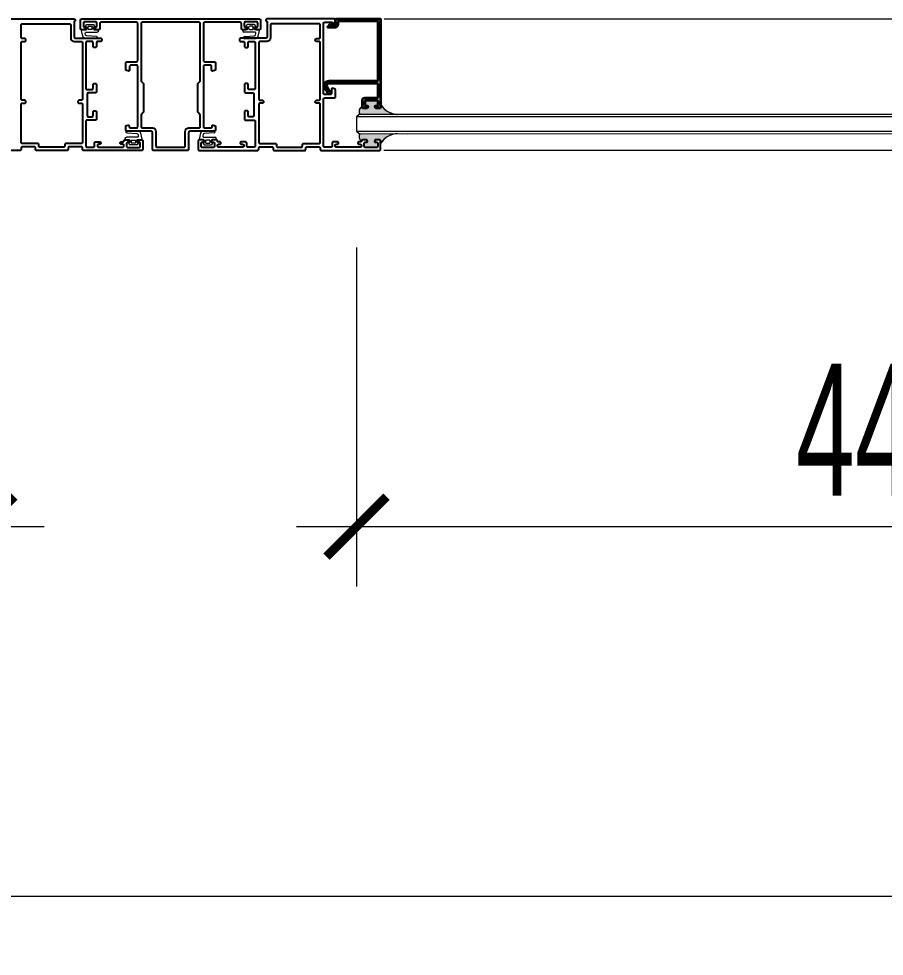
# Model space of a CAD drawing. Header units: millimetres. Extents: x 1336014 to 2939047, y -333549 to -60566.
# Drawn here: x 1457915.5 to 1458276.1, y -217925.6 to -217535 of the extents above; entities that cross this region are included whole.
import ezdxf

# ---------------------------------------------------------------- set-up
doc = ezdxf.new("R2010")
doc.units = ezdxf.units.MM
doc.header["$MEASUREMENT"] = 0
doc.linetypes.add('HIDDEN', pattern=[0.375, 0.25, -0.125])
for name, color, linetype, lineweight in [('01.Cut', 255, 'Continuous', 35), ('08.Dim', 156, 'Continuous', 15), ('KT KHUNG BAO', 96, 'Continuous', 9), ('kính', 54, 'Continuous', 9), ('Ron', 15, 'Continuous', 9), ('silicon', 211, 'Continuous', 9), ('Đường gióng', 251, 'Continuous', 9)]:
    doc.layers.add(name, color=color, linetype=linetype, lineweight=lineweight)
doc.layers.add('1', color=4, linetype='Continuous')
doc.styles.add('TT5_Text Dim', font='hoatbif.shx', dxfattribs={"width": 0.6})
doc.dimstyles.new('TT5_Dim 1-25', dxfattribs={"dimscale": 25, "dimtxt": 2.2, "dimasz": 1, "dimexe": 1, "dimexo": 0, "dimgap": 0.5, "dimtad": 1, "dimdec": 0, "dimzin": 0, "dimdsep": 46, "dimtxsty": 'TT5_Text Dim', "dimblk": 'ARCHTICK', "dimcen": 0, "dimdle": 1, "dimclrd": 256, "dimclre": 256, "dimclrt": 1, "dimadec": 0, "dimazin": 0, "dimtfac": 0.015, "dimtdec": 0, "dimtix": 1, "dimtmove": 2, "dimatfit": 3, "dimldrblk": 'DOT', "dimfxl": 1, "dimtolj": 1, "dimtzin": 0, "dimlwd": -1, "dimlwe": -1, "dimarcsym": 1})

# ---------------------------------------------------------------- blocks, each defined once
blk = doc.blocks.new('gioang')
at = {"layer": 'Ron'}
for p, q in [((0.56, 5.29), (0.97, 5.89)), ((0.83, 4.98), (0.73, 4.98)), ((1.03, 3.98), (1.03, 4.78)), ((1.63, 4.13), (1.63, 5.03)), ((3.23, 5.23), (1.83, 5.23)), ((3.43, 4.13), (3.43, 5.03)), ((4.49, 5.29), (4.09, 5.89)), ((-0.91, 3.28), (-0.91, 3.58)), ((0.83, 3.78), (-0.71, 3.78)), ((4.09, 2.78), (-0.41, 2.78)), ((0, 0), (4.16, 0.1)), ((4.45, 1.59), (4.58, 2.17)), ((5.54, 1.1), (6.09, 3.51))]:
    blk.add_line(p, q, dxfattribs=at)
for points in [[(4.09, 5.89, 0.248897), (3.92, 5.98), (1.13, 5.98, 0.248897), (0.97, 5.89)], [(6.09, 3.51, 0.527023), (5.9, 3.78), (4.23, 3.78, -0.414214), (4.03, 3.98), (4.03, 4.78, -0.414214), (4.23, 4.98), (4.33, 4.98, 0.601413), (4.49, 5.29)]]:
    blk.add_lwpolyline(points, format="xyb", dxfattribs=at)
for points in [[(1.83, 3.93), (3.23, 3.93)], [(-0.1, 0.99), (3.98, 1.2)]]:
    blk.add_lwpolyline(points, dxfattribs=at)
for centre, radius, start, end in [((0.73, 5.18), 0.2, 145.907, 270), ((0.83, 4.78), 0.2, 0, 90), ((0.83, 3.98), 0.2, 270, 0), ((1.83, 5.03), 0.2, 90, 180), ((1.83, 4.13), 0.2, 180, 269.9998), ((3.23, 5.03), 0.2, 0, 90), ((3.23, 4.13), 0.2, 269.9998, 0), ((-0.71, 3.58), 0.2, 90, 180), ((-0.41, 3.28), 0.5, 180, 270), ((-0.04, 0.5), 0.5, 96.819, 274.7291), ((3.96, 1.7), 0.5, 272.9056, 347.163), ((4.09, 2.28), 0.5, 347.163, 90), ((4.13, 1.6), 1.5, 271.4321, 340.571)]:
    blk.add_arc(centre, radius, start, end, dxfattribs=at)
blk = doc.blocks.new('_ARCHTICK')
at = {"const_width": 0.15}
blk.add_lwpolyline([(-0.5, -0.5), (0.5, 0.5)], dxfattribs=at)
blk = doc.blocks.new('*D2103')
at = {"layer": '08.Dim', "ltscale": 200, "transparency": 16777216}
for p, q in [((1457461.58, -217630.22), (1457461.58, -217771.56)), ((1457901.18, -217630.22), (1457901.18, -217771.56)), ((1457436.58, -217746.56), (1457926.18, -217746.56))]:
    blk.add_line(p, q, dxfattribs=at)
at = {"layer": 'Defpoints', "color": 0, "ltscale": 200, "transparency": 16777216}
for p in [(1457461.58, -217630.22), (1457901.18, -217630.22), (1457901.18, -217746.56)]:
    blk.add_point(p, dxfattribs=at)
at = {"layer": '08.Dim', "ltscale": 200, "transparency": 16777216, "xscale": 25, "yscale": 25, "zscale": 25, "rotation": 180}
blk.add_blockref('_ARCHTICK', (1457461.58, -217746.56), dxfattribs=at)
at = {"layer": '08.Dim', "ltscale": 200, "transparency": 16777216, "xscale": 25, "yscale": 25, "zscale": 25}
blk.add_blockref('_ARCHTICK', (1457901.18, -217746.56), dxfattribs=at)
at = {"layer": '08.Dim', "color": 1, "ltscale": 200, "transparency": 16777216, "insert": (1457681.38, -217706.56), "char_height": 55, "attachment_point": 5, "style": 'TT5_Text Dim'}
blk.add_mtext('\\A1;440', dxfattribs=at)
blk = doc.blocks.new('_DOT')
blk.add_line((-0.5, 0), (-1, 0))
at = {"const_width": 0.5}
blk.add_lwpolyline([(-0.25, 0, 1), (0.25, 0, 1)], format="xyb", close=True, dxfattribs=at)
blk = doc.blocks.new('*D2104')
at = {"layer": '08.Dim', "ltscale": 200, "transparency": 16777216}
for p, q in [((1458056.28, -217630.22), (1458056.28, -217771.56)), ((1458495.88, -217630.22), (1458495.88, -217771.56)), ((1458031.28, -217746.56), (1458520.88, -217746.56))]:
    blk.add_line(p, q, dxfattribs=at)
at = {"layer": 'Defpoints', "color": 0, "ltscale": 200, "transparency": 16777216}
for p in [(1458056.28, -217630.22), (1458495.88, -217630.22), (1458495.88, -217746.56)]:
    blk.add_point(p, dxfattribs=at)
at = {"layer": '08.Dim', "ltscale": 200, "transparency": 16777216, "xscale": 25, "yscale": 25, "zscale": 25, "rotation": 180}
blk.add_blockref('_ARCHTICK', (1458056.28, -217746.56), dxfattribs=at)
at = {"layer": '08.Dim', "ltscale": 200, "transparency": 16777216, "xscale": 25, "yscale": 25, "zscale": 25}
blk.add_blockref('_ARCHTICK', (1458495.88, -217746.56), dxfattribs=at)
at = {"layer": '08.Dim', "color": 1, "ltscale": 200, "transparency": 16777216, "insert": (1458276.08, -217706.56), "char_height": 55, "attachment_point": 5, "style": 'TT5_Text Dim'}
blk.add_mtext('\\A1;440', dxfattribs=at)
blk = doc.blocks.new('*D2116')
at = {"layer": '08.Dim', "ltscale": 200, "transparency": 16777216}
for p, q in [((1457373.38, -217630.22), (1457373.38, -217925.56)), ((1459773.38, -217630.22), (1459773.38, -217925.56)), ((1457348.38, -217900.56), (1459798.38, -217900.56))]:
    blk.add_line(p, q, dxfattribs=at)
at = {"layer": 'Defpoints', "color": 0, "ltscale": 200, "transparency": 16777216}
for p in [(1457373.38, -217630.22), (1459773.38, -217630.22), (1459773.38, -217900.56)]:
    blk.add_point(p, dxfattribs=at)
at = {"layer": '08.Dim', "ltscale": 200, "transparency": 16777216, "xscale": 25, "yscale": 25, "zscale": 25, "rotation": 180}
blk.add_blockref('_ARCHTICK', (1457373.38, -217900.56), dxfattribs=at)
at = {"layer": '08.Dim', "ltscale": 200, "transparency": 16777216, "xscale": 25, "yscale": 25, "zscale": 25}
blk.add_blockref('_ARCHTICK', (1459773.38, -217900.56), dxfattribs=at)
at = {"layer": '08.Dim', "color": 1, "ltscale": 200, "transparency": 16777216, "insert": (1458573.38, -217860.56), "char_height": 55, "attachment_point": 5, "style": 'TT5_Text Dim'}
blk.add_mtext('\\A1;2400', dxfattribs=at)

msp = doc.modelspace()

# ---------------------------------------------------------------- hatches: boundary and pattern name
at = {"layer": 'Đường gióng'}
for points in [[(1458069.3, -217573.6, 0.10198), (1458072.7, -217574.8), (1458057.74, -217574.8, -0.235459), (1458057.36, -217573.01, -0.252466), (1458058.68, -217571.58), (1458058.68, -217571.75, 0.414214), (1458059.18, -217572.25), (1458060.39, -217572.25, 0.339454), (1458060.87, -217571.88), (1458060.97, -217571.51, 0.493145), (1458060.78, -217571.25), (1458060.18, -217571.25, -0.414214), (1458059.68, -217570.75), (1458059.68, -217569.45, -0.414214), (1458060.18, -217568.95), (1458064.78, -217568.95, -0.414214), (1458065.28, -217569.45), (1458065.28, -217570.75, -0.414214), (1458064.78, -217571.25), (1458064.18, -217571.25, 0.493145), (1458063.99, -217571.51), (1458064.09, -217571.88, 0.339454), (1458064.57, -217572.25), (1458065.78, -217572.25, 0.414214), (1458066.28, -217571.75), (1458066.28, -217570.6, 0.124876)], [(1458066.28, -217586.98), (1458066.28, -217585.84, 0.414214), (1458065.78, -217585.34), (1458064.37, -217585.34, 0.339454), (1458063.89, -217585.71), (1458063.79, -217586.08, 0.493145), (1458063.98, -217586.34), (1458064.58, -217586.34, -0.414214), (1458065.08, -217586.84), (1458065.08, -217588.14, -0.414214), (1458064.58, -217588.64), (1458059.98, -217588.64, -0.414214), (1458059.48, -217588.14), (1458059.48, -217586.84, -0.414214), (1458059.98, -217586.34), (1458060.58, -217586.34, 0.493145), (1458060.77, -217586.08), (1458060.67, -217585.71, 0.339454), (1458060.19, -217585.34), (1458058.78, -217585.34, 0.406996), (1458058.28, -217585.82, -0.452226), (1458057.74, -217582.78), (1458073.35, -217582.79, 0.253001)]]:
    msp.add_hatch(color=256, dxfattribs=at).paths.add_polyline_path(points)

# ---------------------------------------------------------------- linework, layer by layer
at = {"layer": '01.Cut'}
msp.add_lwpolyline([(1458048.98, -217535.95, 0.414214), (1458048.48, -217536.45), (1458048.48, -217537.15, -0.414214), (1458046.98, -217538.65), (1458044.6, -217538.65, -0.668179), (1458044.39, -217538.14), (1458045.13, -217537.4, -0.339454), (1458045.73, -217537.32), (1458046.24, -217537.61, 0.131652), (1458046.39, -217537.65), (1458046.98, -217537.65, 0.414214), (1458047.48, -217537.15), (1458047.48, -217535.45, -0.414214), (1458047.98, -217534.95), (1458065.98, -217534.95, -0.414214), (1458066.28, -217535.25), (1458066.28, -217571.75, -0.414214), (1458065.78, -217572.25), (1458064.57, -217572.25, -0.339454), (1458064.09, -217571.88), (1458063.99, -217571.51, -0.493145), (1458064.18, -217571.25), (1458064.78, -217571.25, 0.414214), (1458065.28, -217570.75), (1458065.28, -217569.45, 0.414214), (1458064.78, -217568.95), (1458060.18, -217568.95, 0.414214), (1458059.68, -217569.45), (1458059.68, -217570.75, 0.414214), (1458060.18, -217571.25), (1458060.78, -217571.25, -0.493145), (1458060.97, -217571.51), (1458060.87, -217571.88, -0.339454), (1458060.39, -217572.25), (1458059.18, -217572.25, -0.414214), (1458058.68, -217571.75), (1458058.68, -217568.95, -0.414214), (1458059.68, -217567.95), (1458064.78, -217567.95, 0.414214), (1458065.28, -217567.45), (1458065.28, -217562.39, 0.414214), (1458064.78, -217561.89), (1458044.78, -217561.89, 0.57735), (1458043.91, -217563.39), (1458044.74, -217564.83, 0.213422), (1458045.07, -217565.07, -0.40704), (1458045.62, -217565.88, -0.697588), (1458044.32, -217566.1), (1458043.05, -217563.89, -0.57735), (1458044.78, -217560.89), (1458064.78, -217560.89, 0.414214), (1458065.28, -217560.39), (1458065.28, -217536.45, 0.414214), (1458064.78, -217535.95)], format="xyb", close=True, dxfattribs=at)
at = {"layer": '1'}
msp.add_lwpolyline([(1457910.58, -217535.04), (1457938.58, -217535.04, -0.414214), (1457939.08, -217535.54, -0.414214), (1457938.58, -217536.04), (1457938.58, -217542.54, 0.414214), (1457939.08, -217543.04), (1457949.58, -217543.04, -0.414214), (1457950.08, -217543.54), (1457950.08, -217543.94, -0.414214), (1457949.58, -217544.44), (1457948.48, -217544.44, 0.414214), (1457947.98, -217544.94), (1457947.98, -217546.44, -0.414214), (1457947.48, -217546.94), (1457946.98, -217546.94, -0.414214), (1457946.48, -217546.44), (1457946.48, -217544.94, 0.414214), (1457945.98, -217544.44), (1457943.98, -217544.44, 0.414214), (1457943.48, -217544.94), (1457943.48, -217563.94, 0.414214), (1457943.98, -217564.44), (1457945.98, -217564.44, 0.414214), (1457946.48, -217563.94), (1457946.48, -217562.44, -0.414214), (1457946.98, -217561.94), (1457947.48, -217561.94, -0.414214), (1457947.98, -217562.44), (1457947.98, -217565.34, -0.414214), (1457947.48, -217565.84), (1457944.58, -217565.84, 0.414214), (1457944.08, -217566.34), (1457944.08, -217575.3, 0.414214), (1457944.58, -217575.8), (1457945.98, -217575.8, 0.414214), (1457946.48, -217575.3), (1457946.48, -217573.8, -0.414214), (1457946.98, -217573.3), (1457947.48, -217573.3, -0.414214), (1457947.98, -217573.8), (1457947.98, -217576.7, -0.414214), (1457947.48, -217577.2), (1457943.98, -217577.2, 0.414214), (1457943.48, -217577.7), (1457943.48, -217587.94, 0.414214), (1457943.98, -217588.44), (1457946.58, -217588.44, 0.414214), (1457947.08, -217587.94), (1457947.08, -217586.74, -0.414214), (1457947.58, -217586.24), (1457949.29, -217586.24, -0.414214), (1457949.78, -217586.73), (1457949.78, -217586.75, -0.414214), (1457949.29, -217587.24), (1457948.78, -217587.24, 0.414214), (1457948.28, -217587.74), (1457948.28, -217587.94, 0.414214), (1457948.78, -217588.44), (1457958.78, -217588.44, 0.414214), (1457959.28, -217587.94), (1457959.28, -217587.74, 0.414214), (1457958.78, -217587.24), (1457958.27, -217587.24, -0.414214), (1457957.78, -217586.75), (1457957.78, -217586.73, -0.414214), (1457958.27, -217586.24), (1457958.98, -217586.24, 0.414214), (1457959.28, -217585.94), (1457959.28, -217585.84, -0.414214), (1457959.78, -217585.34), (1457961.19, -217585.34, -0.339454), (1457961.67, -217585.71), (1457961.77, -217586.08, -0.493145), (1457961.58, -217586.34), (1457960.98, -217586.34, 0.414214), (1457960.48, -217586.84), (1457960.48, -217588.14, 0.414214), (1457960.98, -217588.64), (1457965.58, -217588.64, 0.414214), (1457966.08, -217588.14), (1457966.08, -217586.84, 0.414214), (1457965.58, -217586.34), (1457964.98, -217586.34, -0.493145), (1457964.79, -217586.08), (1457964.89, -217585.71, -0.339454), (1457965.37, -217585.34), (1457966.78, -217585.34, -0.414214), (1457967.28, -217585.84), (1457967.28, -217589.34, -0.414214), (1457966.78, -217589.84), (1457942.58, -217589.84, -0.414214), (1457942.08, -217589.34), (1457942.08, -217588.84, 0.414214), (1457941.58, -217588.34), (1457936.58, -217588.34, 0.414214), (1457936.08, -217588.84), (1457936.08, -217589.34, -0.414214), (1457935.58, -217589.84), (1457922.98, -217589.84, -0.414214), (1457922.48, -217589.34), (1457922.48, -217588.84, 0.414214), (1457921.98, -217588.34), (1457916.98, -217588.34, 0.414214), (1457916.48, -217588.84), (1457916.48, -217589.34, -0.414214), (1457915.98, -217589.84), (1457891.78, -217589.84, -0.414214)], format="xyb", dxfattribs=at)
for points in [[(1457918.48, -217569.44, 0.414214), (1457917.98, -217568.94), (1457916.98, -217568.94, -0.414214), (1457916.48, -217568.44), (1457916.48, -217544.94, -0.414214), (1457916.98, -217544.44), (1457917.98, -217544.44, 0.414214), (1457918.48, -217543.94), (1457918.48, -217543.74, 0.414214), (1457917.98, -217543.24), (1457916.98, -217543.24, -0.414214), (1457916.48, -217542.74), (1457916.48, -217537.54, -0.414214), (1457916.98, -217537.04), (1457936.68, -217537.04, -0.414214), (1457937.18, -217537.54), (1457937.18, -217542.94, 0.414214), (1457938.68, -217544.44), (1457941.58, -217544.44, -0.414214), (1457942.08, -217544.94), (1457942.08, -217568.44, -0.414214), (1457941.58, -217568.94), (1457940.58, -217568.94, 0.414214), (1457940.08, -217569.44), (1457940.08, -217569.64, 0.414214), (1457940.58, -217570.14), (1457941.58, -217570.14, -0.414214), (1457942.08, -217570.64), (1457942.08, -217586.44, -0.414214), (1457941.58, -217586.94), (1457935.18, -217586.94, 0.414214), (1457934.68, -217587.44), (1457934.68, -217587.94, -0.414214), (1457934.18, -217588.44), (1457924.38, -217588.44, -0.414214), (1457923.88, -217587.94), (1457923.88, -217587.44, 0.414214), (1457923.38, -217586.94), (1457916.98, -217586.94, -0.414214), (1457916.48, -217586.44), (1457916.48, -217570.64, -0.414214), (1457916.98, -217570.14), (1457917.98, -217570.14, 0.414214), (1457918.48, -217569.64)], [(1457978.78, -217535.04), (1458015.78, -217535.04, -0.414214), (1458016.28, -217535.54), (1458016.28, -217539.04, -0.414214), (1458015.78, -217539.54), (1458014.37, -217539.54, -0.339454), (1458013.89, -217539.16), (1458013.79, -217538.79, -0.493145), (1458013.98, -217538.54), (1458014.58, -217538.54, 0.414214), (1458015.08, -217538.04), (1458015.08, -217536.74, 0.414214), (1458014.58, -217536.24), (1458009.98, -217536.24, 0.414214), (1458009.48, -217536.74), (1458009.48, -217538.04, 0.414214), (1458009.98, -217538.54), (1458010.58, -217538.54, -0.493145), (1458010.77, -217538.79), (1458010.67, -217539.16, -0.339454), (1458010.19, -217539.54), (1458008.78, -217539.54, -0.414214), (1458008.28, -217539.04), (1458008.28, -217536.94, 0.414214), (1458007.78, -217536.44), (1457992.98, -217536.44, 0.414214), (1457992.48, -217536.94), (1457992.48, -217552.34, 0.414214), (1457992.98, -217552.84), (1457996.98, -217552.84, -0.414214), (1457997.48, -217553.34), (1457997.48, -217556.06, -0.339454), (1457997.11, -217556.54), (1457996.46, -217556.72, -0.493145), (1457995.83, -217556.24), (1457995.83, -217554.74, 0.414214), (1457995.33, -217554.24), (1457992.98, -217554.24, 0.414214), (1457992.48, -217554.74), (1457992.48, -217579.94, 0.414214), (1457992.98, -217580.44), (1457995.58, -217580.44, 0.414214), (1457996.08, -217579.94), (1457996.08, -217579.54, -0.493145), (1457996.46, -217579.25), (1457997.11, -217579.42, -0.339454), (1457997.48, -217579.9), (1457997.48, -217581.34, -0.414214), (1457996.98, -217581.84), (1457986.78, -217581.84, 0.414214), (1457986.28, -217582.34), (1457986.28, -217589.34, -0.414214), (1457985.78, -217589.84), (1457978.78, -217589.84), (1457971.78, -217589.84, -0.414214), (1457971.28, -217589.34), (1457971.28, -217582.34, 0.414214), (1457970.78, -217581.84), (1457960.58, -217581.84, -0.414214), (1457960.08, -217581.34), (1457960.08, -217579.9, -0.339454), (1457960.45, -217579.42), (1457961.1, -217579.25, -0.493145), (1457961.48, -217579.54), (1457961.48, -217579.94, 0.414214), (1457961.98, -217580.44), (1457964.58, -217580.44, 0.414214), (1457965.08, -217579.94), (1457965.08, -217554.74, 0.414214), (1457964.58, -217554.24), (1457962.23, -217554.24, 0.414214), (1457961.73, -217554.74), (1457961.73, -217556.24, -0.493145), (1457961.1, -217556.72), (1457960.45, -217556.54, -0.339454), (1457960.08, -217556.06), (1457960.08, -217553.34, -0.414214), (1457960.58, -217552.84), (1457964.58, -217552.84, 0.414214), (1457965.08, -217552.34), (1457965.08, -217536.94, 0.414214), (1457964.58, -217536.44), (1457949.78, -217536.44, 0.414214), (1457949.28, -217536.94), (1457949.28, -217539.04, -0.414214), (1457948.78, -217539.54), (1457947.37, -217539.54, -0.339454), (1457946.89, -217539.16), (1457946.79, -217538.79, -0.493145), (1457946.98, -217538.54), (1457947.58, -217538.54, 0.414214), (1457948.08, -217538.04), (1457948.08, -217536.74, 0.414214), (1457947.58, -217536.24), (1457942.98, -217536.24, 0.414214), (1457942.48, -217536.74), (1457942.48, -217538.04, 0.414214), (1457942.98, -217538.54), (1457943.58, -217538.54, -0.493145), (1457943.77, -217538.79), (1457943.67, -217539.16, -0.339454), (1457943.19, -217539.54), (1457941.78, -217539.54, -0.414214), (1457941.28, -217539.04), (1457941.28, -217535.54, -0.414214), (1457941.78, -217535.04)], [(1457978.78, -217535.04), (1458015.78, -217535.04, -0.414214), (1458016.28, -217535.54), (1458016.28, -217539.04, -0.414214), (1458015.78, -217539.54), (1458014.37, -217539.54, -0.339454), (1458013.89, -217539.16), (1458013.79, -217538.79, -0.493145), (1458013.98, -217538.54), (1458014.58, -217538.54, 0.414214), (1458015.08, -217538.04), (1458015.08, -217536.74, 0.414214), (1458014.58, -217536.24), (1458009.98, -217536.24, 0.414214), (1458009.48, -217536.74), (1458009.48, -217538.04, 0.414214), (1458009.98, -217538.54), (1458010.58, -217538.54, -0.493145), (1458010.77, -217538.79), (1458010.67, -217539.16, -0.339454), (1458010.19, -217539.54), (1458008.78, -217539.54, -0.414214), (1458008.28, -217539.04), (1458008.28, -217536.94, 0.414214), (1458007.78, -217536.44), (1457992.98, -217536.44, 0.414214), (1457992.48, -217536.94), (1457992.48, -217552.34, 0.414214), (1457992.98, -217552.84), (1457996.98, -217552.84, -0.414214), (1457997.48, -217553.34), (1457997.48, -217556.06, -0.339454), (1457997.11, -217556.54), (1457996.46, -217556.72, -0.493145), (1457995.83, -217556.24), (1457995.83, -217554.74, 0.414214), (1457995.33, -217554.24), (1457992.98, -217554.24, 0.414214), (1457992.48, -217554.74), (1457992.48, -217579.94, 0.414214), (1457992.98, -217580.44), (1457995.58, -217580.44, 0.414214), (1457996.08, -217579.94), (1457996.08, -217579.54, -0.493145), (1457996.46, -217579.25), (1457997.11, -217579.42, -0.339454), (1457997.48, -217579.9), (1457997.48, -217581.34, -0.414214), (1457996.98, -217581.84), (1457986.78, -217581.84, 0.414214), (1457986.28, -217582.34), (1457986.28, -217589.34, -0.414214), (1457985.78, -217589.84), (1457978.78, -217589.84), (1457971.78, -217589.84, -0.414214), (1457971.28, -217589.34), (1457971.28, -217582.34, 0.414214), (1457970.78, -217581.84), (1457960.58, -217581.84, -0.414214), (1457960.08, -217581.34), (1457960.08, -217579.9, -0.339454), (1457960.45, -217579.42), (1457961.1, -217579.25, -0.493145), (1457961.48, -217579.54), (1457961.48, -217579.94, 0.414214), (1457961.98, -217580.44), (1457964.58, -217580.44, 0.414214), (1457965.08, -217579.94), (1457965.08, -217554.74, 0.414214), (1457964.58, -217554.24), (1457962.23, -217554.24, 0.414214), (1457961.73, -217554.74), (1457961.73, -217556.24, -0.493145), (1457961.1, -217556.72), (1457960.45, -217556.54, -0.339454), (1457960.08, -217556.06), (1457960.08, -217553.34, -0.414214), (1457960.58, -217552.84), (1457964.58, -217552.84, 0.414214), (1457965.08, -217552.34), (1457965.08, -217536.94, 0.414214), (1457964.58, -217536.44), (1457949.78, -217536.44, 0.414214), (1457949.28, -217536.94), (1457949.28, -217539.04, -0.414214), (1457948.78, -217539.54), (1457947.37, -217539.54, -0.339454), (1457946.89, -217539.16), (1457946.79, -217538.79, -0.493145), (1457946.98, -217538.54), (1457947.58, -217538.54, 0.414214), (1457948.08, -217538.04), (1457948.08, -217536.74, 0.414214), (1457947.58, -217536.24), (1457942.98, -217536.24, 0.414214), (1457942.48, -217536.74), (1457942.48, -217538.04, 0.414214), (1457942.98, -217538.54), (1457943.58, -217538.54, -0.493145), (1457943.77, -217538.79), (1457943.67, -217539.16, -0.339454), (1457943.19, -217539.54), (1457941.78, -217539.54, -0.414214), (1457941.28, -217539.04), (1457941.28, -217535.54, -0.414214), (1457941.78, -217535.04)], [(1457967.48, -217573.94), (1457966.48, -217574.94), (1457966.48, -217579.94, 0.414214), (1457966.98, -217580.44), (1457971.18, -217580.44, -0.414214), (1457972.68, -217581.94), (1457972.68, -217587.94, 0.414214), (1457973.18, -217588.44), (1457978.78, -217588.44), (1457984.38, -217588.44, 0.414214), (1457984.88, -217587.94), (1457984.88, -217581.94, -0.414214), (1457986.38, -217580.44), (1457990.58, -217580.44, 0.414214), (1457991.08, -217579.94), (1457991.08, -217574.94), (1457990.08, -217573.94), (1457990.08, -217561.94), (1457991.08, -217560.94), (1457991.08, -217536.94, 0.414214), (1457990.58, -217536.44), (1457978.78, -217536.44), (1457966.98, -217536.44, 0.414214), (1457966.48, -217536.94), (1457966.48, -217560.94), (1457967.48, -217561.94)], [(1457967.48, -217573.94), (1457966.48, -217574.94), (1457966.48, -217579.94, 0.414214), (1457966.98, -217580.44), (1457971.18, -217580.44, -0.414214), (1457972.68, -217581.94), (1457972.68, -217587.94, 0.414214), (1457973.18, -217588.44), (1457978.78, -217588.44), (1457984.38, -217588.44, 0.414214), (1457984.88, -217587.94), (1457984.88, -217581.94, -0.414214), (1457986.38, -217580.44), (1457990.58, -217580.44, 0.414214), (1457991.08, -217579.94), (1457991.08, -217574.94), (1457990.08, -217573.94), (1457990.08, -217561.94), (1457991.08, -217560.94), (1457991.08, -217536.94, 0.414214), (1457990.58, -217536.44), (1457978.78, -217536.44), (1457966.98, -217536.44, 0.414214), (1457966.48, -217536.94), (1457966.48, -217560.94), (1457967.48, -217561.94)], [(1457998.28, -217587.94), (1457998.28, -217587.74, -0.414214), (1457998.78, -217587.24), (1457999.29, -217587.24, 0.414214), (1457999.78, -217586.75), (1457999.78, -217586.73, 0.414214), (1457999.29, -217586.24), (1457998.58, -217586.24, -0.414214), (1457998.28, -217585.94), (1457998.28, -217585.84, 0.414214), (1457997.78, -217585.34), (1457996.37, -217585.34, 0.339454), (1457995.89, -217585.71), (1457995.79, -217586.08, 0.493145), (1457995.98, -217586.34), (1457996.58, -217586.34, -0.414214), (1457997.08, -217586.84), (1457997.08, -217588.14, -0.414214), (1457996.58, -217588.64), (1457991.98, -217588.64, -0.414214), (1457991.48, -217588.14), (1457991.48, -217586.84, -0.414214), (1457991.98, -217586.34), (1457992.58, -217586.34, 0.493145), (1457992.77, -217586.08), (1457992.67, -217585.71, 0.339454), (1457992.19, -217585.34), (1457990.78, -217585.34, 0.414214), (1457990.28, -217585.84), (1457990.28, -217589.34, 0.414214), (1457990.78, -217589.84), (1458014.98, -217589.84, 0.414214), (1458015.48, -217589.34), (1458015.48, -217588.84, -0.414214), (1458015.98, -217588.34), (1458020.98, -217588.34, -0.414214), (1458021.48, -217588.84), (1458021.48, -217589.34, 0.414214), (1458021.98, -217589.84), (1458034.58, -217589.84, 0.414214), (1458035.08, -217589.34), (1458035.08, -217588.84, -0.414214), (1458035.58, -217588.34), (1458040.58, -217588.34, -0.414214), (1458041.08, -217588.84), (1458041.08, -217589.34, 0.414214), (1458041.58, -217589.84), (1458065.78, -217589.84, 0.414214), (1458066.28, -217589.34), (1458066.28, -217585.84, 0.414214), (1458065.78, -217585.34), (1458064.37, -217585.34, 0.339454), (1458063.89, -217585.71), (1458063.79, -217586.08, 0.493145), (1458063.98, -217586.34), (1458064.58, -217586.34, -0.414214), (1458065.08, -217586.84), (1458065.08, -217588.14, -0.414214), (1458064.58, -217588.64), (1458059.98, -217588.64, -0.414214), (1458059.48, -217588.14), (1458059.48, -217586.84, -0.414214), (1458059.98, -217586.34), (1458060.58, -217586.34, 0.493145), (1458060.77, -217586.08), (1458060.67, -217585.71, 0.339454), (1458060.19, -217585.34), (1458058.78, -217585.34, 0.414214), (1458058.28, -217585.84), (1458058.28, -217585.94, -0.414214), (1458057.98, -217586.24), (1458057.27, -217586.24, 0.414214), (1458056.78, -217586.73), (1458056.78, -217586.75, 0.414214), (1458057.27, -217587.24), (1458057.78, -217587.24, -0.414214), (1458058.28, -217587.74), (1458058.28, -217587.94, -0.414214), (1458057.78, -217588.44), (1458047.78, -217588.44, -0.414214), (1458047.28, -217587.94), (1458047.28, -217587.74, -0.414214), (1458047.78, -217587.24), (1458048.29, -217587.24, 0.414214), (1458048.78, -217586.75), (1458048.78, -217586.73, 0.414214), (1458048.29, -217586.24), (1458046.58, -217586.24, 0.414214), (1458046.08, -217586.74), (1458046.08, -217587.94, -0.414214), (1458045.58, -217588.44), (1458042.98, -217588.44, -0.414214), (1458042.48, -217587.94), (1458042.48, -217568.44, -0.414214), (1458042.98, -217567.94), (1458046.98, -217567.94, 0.414214), (1458047.48, -217567.44), (1458047.48, -217564.61, 0.339454), (1458047.11, -217564.13), (1458046.46, -217563.95, 0.493145), (1458045.83, -217564.44), (1458045.83, -217566.04, -0.414214), (1458045.33, -217566.54), (1458042.98, -217566.54, -0.414214), (1458042.48, -217566.04), (1458042.48, -217536.94, -0.414214), (1458042.98, -217536.44), (1458045.98, -217536.44, -0.414214), (1458046.48, -217536.94), (1458046.48, -217537.34, 0.493145), (1458046.86, -217537.62), (1458047.11, -217537.56, 0.339454), (1458047.48, -217537.07), (1458047.48, -217535.54, 0.414214), (1458046.98, -217535.04), (1458018.98, -217535.04, 0.414214), (1458018.48, -217535.54, 0.414214), (1458018.98, -217536.04), (1458018.98, -217542.54, -0.414214), (1458018.48, -217543.04), (1458007.98, -217543.04, 0.414214), (1458007.48, -217543.54), (1458007.48, -217543.94, 0.414214), (1458007.98, -217544.44), (1458009.08, -217544.44, -0.414214), (1458009.58, -217544.94), (1458009.58, -217546.44, 0.414214), (1458010.08, -217546.94), (1458010.58, -217546.94, 0.414214), (1458011.08, -217546.44), (1458011.08, -217544.94, -0.414214), (1458011.58, -217544.44), (1458013.58, -217544.44, -0.414214), (1458014.08, -217544.94), (1458014.08, -217563.94, -0.414214), (1458013.58, -217564.44), (1458011.58, -217564.44, -0.414214), (1458011.08, -217563.94), (1458011.08, -217562.44, 0.414214), (1458010.58, -217561.94), (1458010.08, -217561.94, 0.414214), (1458009.58, -217562.44), (1458009.58, -217565.34, 0.414214), (1458010.08, -217565.84), (1458012.98, -217565.84, -0.414214), (1458013.48, -217566.34), (1458013.48, -217575.3, -0.414214), (1458012.98, -217575.8), (1458011.58, -217575.8, -0.414214), (1458011.08, -217575.3), (1458011.08, -217573.8, 0.414214), (1458010.58, -217573.3), (1458010.08, -217573.3, 0.414214), (1458009.58, -217573.8), (1458009.58, -217576.7, 0.414214), (1458010.08, -217577.2), (1458013.58, -217577.2, -0.414214), (1458014.08, -217577.7), (1458014.08, -217587.94, -0.414214), (1458013.58, -217588.44), (1458010.98, -217588.44, -0.414214), (1458010.48, -217587.94), (1458010.48, -217586.74, 0.414214), (1458009.98, -217586.24), (1458008.27, -217586.24, 0.414214), (1458007.78, -217586.73), (1458007.78, -217586.75, 0.414214), (1458008.27, -217587.24), (1458008.78, -217587.24, -0.414214), (1458009.28, -217587.74), (1458009.28, -217587.94, -0.414214), (1458008.78, -217588.44), (1457998.78, -217588.44, -0.414214)], [(1458039.08, -217569.44, -0.414214), (1458039.58, -217568.94), (1458040.58, -217568.94, 0.414214), (1458041.08, -217568.44), (1458041.08, -217544.94, 0.414214), (1458040.58, -217544.44), (1458039.58, -217544.44, -0.414214), (1458039.08, -217543.94), (1458039.08, -217543.74, -0.414214), (1458039.58, -217543.24), (1458040.58, -217543.24, 0.414214), (1458041.08, -217542.74), (1458041.08, -217537.54, 0.414214), (1458040.58, -217537.04), (1458020.88, -217537.04, 0.414214), (1458020.38, -217537.54), (1458020.38, -217542.94, -0.414214), (1458018.88, -217544.44), (1458015.98, -217544.44, 0.414214), (1458015.48, -217544.94), (1458015.48, -217568.44, 0.414214), (1458015.98, -217568.94), (1458016.98, -217568.94, -0.414214), (1458017.48, -217569.44), (1458017.48, -217569.64, -0.414214), (1458016.98, -217570.14), (1458015.98, -217570.14, 0.414214), (1458015.48, -217570.64), (1458015.48, -217586.44, 0.414214), (1458015.98, -217586.94), (1458022.38, -217586.94, -0.414214), (1458022.88, -217587.44), (1458022.88, -217587.94, 0.414214), (1458023.38, -217588.44), (1458033.18, -217588.44, 0.414214), (1458033.68, -217587.94), (1458033.68, -217587.44, -0.414214), (1458034.18, -217586.94), (1458040.58, -217586.94, 0.414214), (1458041.08, -217586.44), (1458041.08, -217570.64, 0.414214), (1458040.58, -217570.14), (1458039.58, -217570.14, -0.414214), (1458039.08, -217569.64)]]:
    msp.add_lwpolyline(points, format="xyb", close=True, dxfattribs=at)
at = {"layer": 'KT KHUNG BAO'}
for centre, start, end in [((1458059.34, -217573.52), 108.862, 218.5287), ((1458059.34, -217573.52), 122.683, 218.5287), ((1458059.34, -217584.06), 141.4713, 238.8102), ((1458059.34, -217584.06), 141.4713, 238.8102)]:
    msp.add_arc(centre, 2.05, start, end, dxfattribs=at)
at = {"layer": 'kính'}
msp.add_lwpolyline([(1458077.47, -217574.8), (1458057.28, -217574.8), (1458056.28, -217575.8), (1458056.28, -217581.78), (1458057.28, -217582.78), (1458077.48, -217582.85), (1458494.88, -217582.78), (1458495.88, -217581.78), (1458495.88, -217575.8), (1458494.88, -217574.8)], close=True, dxfattribs=at)
at = {"layer": 'kính', "linetype": 'HIDDEN', "lineweight": 5}
msp.add_lwpolyline([(1458056.28, -217581.78), (1458495.88, -217581.79), (1458495.88, -217575.8), (1458056.28, -217575.8)], close=True, dxfattribs=at)
at = {"layer": 'silicon', "ltscale": 0.15}
for centre, radius, start, end in [((1458073.7, -217566.16), 8.65, 210.9223, 267.8666), ((1458073.91, -217565.95), 8.94, 211.3937, 262.2392), ((1458073.7, -217591.43), 8.65, 92.1334, 149.0777), ((1458073.7, -217591.43), 8.65, 96.6144, 149.0777)]:
    msp.add_arc(centre, radius, start, end, dxfattribs=at)
at = {"layer": 'Đường gióng'}
for p, q in [((1458067.78, -217534.99), (1458484.38, -217534.99)), ((1458484.58, -217589.79), (1458067.58, -217589.79))]:
    msp.add_line(p, q, dxfattribs=at)

# ---------------------------------------------------------------- block references
at = {"layer": 'Ron', "xscale": -1}
msp.add_blockref('gioang', (1457947.81, -217543.31), dxfattribs=at)
at = {"layer": 'Ron'}
msp.add_blockref('gioang', (1458009.76, -217543.31), dxfattribs=at)
at = {"layer": 'Ron', "xscale": -1, "rotation": 180}
msp.add_blockref('gioang', (1457960.76, -217581.56), dxfattribs=at)
at = {"layer": 'Ron', "rotation": 180}
msp.add_blockref('gioang', (1457996.8, -217581.56), dxfattribs=at)

# ---------------------------------------------------------------- dimensions: what is measured, and where the dimension line sits
at = {"layer": '08.Dim', "ltscale": 200}
for base, p1, p2, picture, middle in [((1459773.38, -217900.56), (1457373.38, -217630.22), (1459773.38, -217630.22), '*D2116', (1458573.38, -217860.56)), ((1457901.18, -217746.56), (1457461.58, -217630.22), (1457901.18, -217630.22), '*D2103', (1457681.38, -217706.56)), ((1458495.88, -217746.56), (1458056.28, -217630.22), (1458495.88, -217630.22), '*D2104', (1458276.08, -217706.56))]:
    dim = msp.add_linear_dim(base=base, p1=p1, p2=p2, dimstyle='TT5_Dim 1-25', dxfattribs=at)
    dim.commit()
    dim.dimension.update_dxf_attribs({"geometry": picture, "text_midpoint": middle})

doc.saveas('drawing.dxf')
